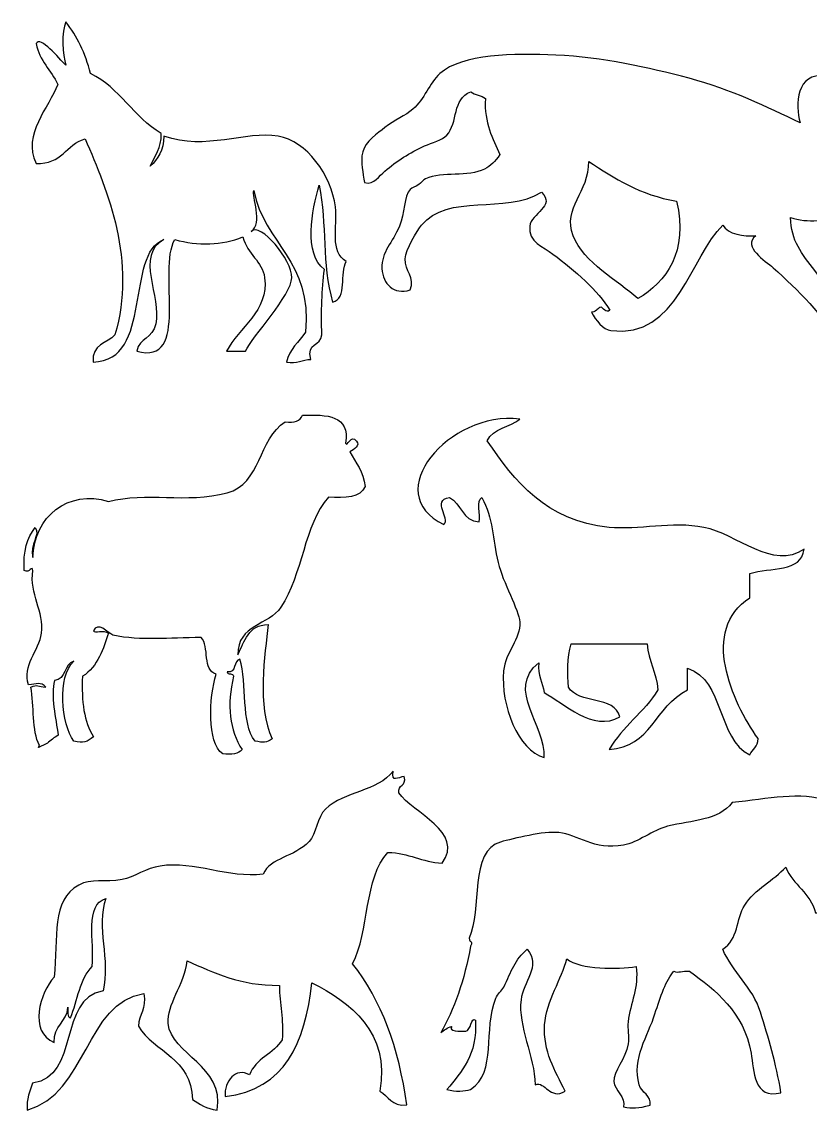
# Model space of a CAD drawing. Header units: centimetres. Extents: x -64 to 65, y -66 to 66.
# Drawn here: x -63.97 to -52.28, y -27.58 to -11.45 of the extents above; entities that cross this region are included whole.
import ezdxf

# ---------------------------------------------------------------- set-up
doc = ezdxf.new("R2010")
doc.units = ezdxf.units.CM
doc.header["$MEASUREMENT"] = 0
doc.layers.add('Layer 1', color=7, linetype='Continuous')

msp = doc.modelspace()

# ---------------------------------------------------------------- linework, layer by layer
at = {"layer": 'Layer 1'}
for points, knots in [([(-62.06199, -13.58823), (-61.94817, -13.48684), (-61.86564, -13.35413), (-61.86022, -13.14436), (-61.86022, -13.14436), (-61.24088, -13.36817), (-60.65393, -13.06287), (-60.16535, -13.14436), (-60.16535, -13.14436), (-59.74509, -13.21445), (-59.37554, -13.72337), (-59.31794, -14.19354), (-59.31794, -14.19354), (-59.28172, -14.48913), (-59.40589, -14.86302), (-59.15652, -15.00063), (-59.15652, -15.00063), (-59.25338, -15.17282), (-59.13935, -15.55583), (-59.35826, -15.60592), (-59.35826, -15.60592), (-59.52336, -15.03577), (-59.43864, -14.45657), (-59.56, -13.87073), (-59.56, -13.87073), (-59.66573, -14.24379), (-59.79257, -14.89059), (-59.4793, -15.12171), (-59.4793, -15.12171), (-59.52354, -15.41373), (-59.52603, -15.74753), (-59.51965, -16.09019), (-59.51965, -16.09019), (-59.52841, -16.25627), (-59.7568, -16.20277), (-59.68107, -16.45338), (-59.68107, -16.45338), (-59.81392, -16.45505), (-59.88199, -16.52148), (-60.04426, -16.4937), (-60.04426, -16.4937), (-59.99976, -16.29608), (-59.85604, -16.19768), (-59.76176, -16.04983), (-59.76176, -16.04983), (-59.65294, -14.98594), (-60.3717, -14.74964), (-60.5285, -13.95142), (-60.5285, -13.95142), (-60.56231, -14.01876), (-60.3851, -14.44841), (-60.56882, -14.55671), (-60.56882, -14.55671), (-60.42933, -14.4137), (-59.95758, -14.97949), (-59.96353, -15.24275), (-59.96353, -15.24275), (-59.96938, -15.50154), (-60.55059, -16.11124), (-60.64954, -16.3323), (-60.64954, -16.3323), (-60.74371, -16.3323), (-60.83784, -16.3323), (-60.93201, -16.3323), (-60.93201, -16.3323), (-60.7513, -15.98128), (-60.30328, -15.73566), (-60.36705, -15.24275), (-60.36705, -15.24275), (-60.39957, -14.99132), (-60.62195, -14.90591), (-60.68989, -14.63744), (-60.68989, -14.63744), (-60.99374, -14.76767), (-61.36188, -14.76947), (-61.69872, -14.67779), (-61.69872, -14.67779), (-61.96127, -15.13232), (-61.45742, -16.55448), (-62.26368, -16.33228), (-62.26368, -16.33228), (-62.21748, -16.12477), (-62.0319, -16.1525), (-61.98121, -15.92871), (-61.98121, -15.92871), (-61.8904, -15.52818), (-62.30019, -14.90676), (-61.86014, -14.67779), (-61.86014, -14.67779), (-62.44003, -14.8916), (-62.00902, -16.46579), (-62.90935, -16.4937), (-62.90935, -16.4937), (-62.93668, -16.22425), (-62.69758, -16.22123), (-62.58651, -16.09018), (-62.58651, -16.09018), (-62.26927, -15.00695), (-62.68361, -13.96457), (-63.0304, -13.18471), (-63.0304, -13.18471), (-63.31422, -13.26411), (-63.37089, -13.5706), (-63.75676, -13.5479), (-63.75676, -13.5479), (-63.96504, -13.11621), (-63.56499, -12.72486), (-63.43394, -12.37765), (-63.43394, -12.37765), (-63.53366, -12.16799), (-63.70413, -12.02909), (-63.75676, -11.77234), (-63.75676, -11.77234), (-63.6908, -11.65193), (-63.42024, -11.99136), (-63.31289, -12.09516), (-63.31289, -12.09516), (-63.36329, -11.94377), (-63.38742, -11.59647), (-63.31289, -11.44952), (-63.31289, -11.44952), (-63.15229, -11.66555), (-63.02227, -11.91217), (-62.9497, -12.21626), (-62.9497, -12.21626), (-62.51401, -12.42626), (-62.30954, -12.86743), (-61.90049, -13.10404), (-61.90049, -13.10404), (-61.89409, -13.32569), (-61.99809, -13.43692), (-62.06199, -13.58823)], [0, 0, 0, 0, 0.02941176, 0.02941176, 0.02941176, 0.02941176, 0.05882353, 0.05882353, 0.05882353, 0.05882353, 0.08823529, 0.08823529, 0.08823529, 0.08823529, 0.11764706, 0.11764706, 0.11764706, 0.11764706, 0.14705882, 0.14705882, 0.14705882, 0.14705882, 0.17647059, 0.17647059, 0.17647059, 0.17647059, 0.20588235, 0.20588235, 0.20588235, 0.20588235, 0.23529412, 0.23529412, 0.23529412, 0.23529412, 0.26470588, 0.26470588, 0.26470588, 0.26470588, 0.29411765, 0.29411765, 0.29411765, 0.29411765, 0.32352941, 0.32352941, 0.32352941, 0.32352941, 0.35294118, 0.35294118, 0.35294118, 0.35294118, 0.38235294, 0.38235294, 0.38235294, 0.38235294, 0.41176471, 0.41176471, 0.41176471, 0.41176471, 0.44117647, 0.44117647, 0.44117647, 0.44117647, 0.47058824, 0.47058824, 0.47058824, 0.47058824, 0.5, 0.5, 0.5, 0.5, 0.52941176, 0.52941176, 0.52941176, 0.52941176, 0.55882353, 0.55882353, 0.55882353, 0.55882353, 0.58823529, 0.58823529, 0.58823529, 0.58823529, 0.61764706, 0.61764706, 0.61764706, 0.61764706, 0.64705882, 0.64705882, 0.64705882, 0.64705882, 0.67647059, 0.67647059, 0.67647059, 0.67647059, 0.70588235, 0.70588235, 0.70588235, 0.70588235, 0.73529412, 0.73529412, 0.73529412, 0.73529412, 0.76470588, 0.76470588, 0.76470588, 0.76470588, 0.79411765, 0.79411765, 0.79411765, 0.79411765, 0.82352941, 0.82352941, 0.82352941, 0.82352941, 0.85294118, 0.85294118, 0.85294118, 0.85294118, 0.88235294, 0.88235294, 0.88235294, 0.88235294, 0.91176471, 0.91176471, 0.91176471, 0.91176471, 0.94117647, 0.94117647, 0.94117647, 0.94117647, 1, 1, 1, 1]), ([(-53.57085, -14.46406), (-54.04665, -14.91425), (-54.24641, -16.15655), (-55.2322, -16.02515), (-55.2322, -16.02515), (-55.34682, -16.00988), (-55.45805, -15.8763), (-55.51866, -15.75305), (-55.51866, -15.75305), (-55.41984, -15.74098), (-55.43844, -15.68405), (-55.37544, -15.68143), (-55.37544, -15.68143), (-55.35599, -15.68064), (-55.29816, -15.77472), (-55.24651, -15.7244), (-55.24651, -15.7244), (-55.42651, -15.43039), (-55.76411, -15.1402), (-56.09154, -14.89371), (-56.09154, -14.89371), (-56.23349, -14.78684), (-56.46061, -14.71297), (-56.43526, -14.47839), (-56.43526, -14.47839), (-56.41497, -14.2903), (-56.04272, -14.18039), (-56.26339, -13.97714), (-56.26339, -13.97714), (-56.78824, -14.30708), (-57.66404, -13.98352), (-58.03933, -14.46405), (-58.03933, -14.46405), (-58.10786, -14.55176), (-58.27616, -14.81817), (-58.2828, -14.96533), (-58.2828, -14.96533), (-58.2909, -15.14469), (-58.12953, -15.23589), (-58.2112, -15.42361), (-58.2112, -15.42361), (-58.44774, -15.49944), (-58.61596, -15.33595), (-58.62652, -15.10854), (-58.62652, -15.10854), (-58.63845, -14.852), (-58.46946, -14.72693), (-58.36874, -14.47838), (-58.36874, -14.47838), (-58.29479, -14.296), (-58.29577, -14.02679), (-58.21121, -13.93413), (-58.21121, -13.93413), (-58.17999, -13.89997), (-58.13787, -13.89767), (-58.0823, -13.86253), (-58.0823, -13.86253), (-58.0469, -13.84012), (-58.00824, -13.78823), (-57.98205, -13.77659), (-57.98205, -13.77659), (-57.72757, -13.66324), (-57.34824, -13.75852), (-57.1084, -13.63337), (-57.1084, -13.63337), (-57.01005, -13.58207), (-56.95174, -13.52603), (-56.87924, -13.41855), (-56.87924, -13.41855), (-56.98486, -13.17566), (-57.11199, -12.95429), (-57.09408, -12.58786), (-57.09408, -12.58786), (-57.15142, -12.54021), (-57.24799, -12.53174), (-57.3089, -12.48764), (-57.3089, -12.48764), (-57.58772, -12.59128), (-57.49421, -12.94444), (-57.66696, -13.13211), (-57.66696, -13.13211), (-57.72914, -13.19971), (-57.88823, -13.24144), (-57.99634, -13.28964), (-57.99634, -13.28964), (-58.21499, -13.38719), (-58.41012, -13.51768), (-58.58356, -13.66201), (-58.58356, -13.66201), (-58.67175, -13.73541), (-58.73858, -13.86762), (-58.88431, -13.83388), (-58.88431, -13.83388), (-58.90638, -13.69183), (-58.95038, -13.53847), (-58.91294, -13.3756), (-58.91294, -13.3756), (-58.87981, -13.23145), (-58.68146, -13.09525), (-58.58356, -13.01754), (-58.58356, -13.01754), (-58.44426, -12.90694), (-58.27635, -12.839), (-58.16822, -12.74542), (-58.16822, -12.74542), (-57.99558, -12.59604), (-57.92755, -12.35902), (-57.76722, -12.21551), (-57.76722, -12.21551), (-57.44393, -11.92621), (-56.6665, -11.91621), (-56.04857, -11.94341), (-56.04857, -11.94341), (-55.35041, -11.9741), (-54.68213, -12.12703), (-54.07213, -12.2871), (-54.07213, -12.2871), (-53.44538, -12.45162), (-52.91423, -12.71258), (-52.42513, -12.94591), (-52.42513, -12.94591), (-52.50236, -12.685), (-52.48172, -12.18523), (-52.05276, -12.25847), (-52.05276, -12.25847), (-51.83257, -12.40584), (-51.80918, -12.75007), (-51.70904, -13.01753), (-51.70904, -13.01753), (-51.66631, -12.77081), (-51.77151, -12.3747), (-51.53717, -12.25847), (-51.53717, -12.25847), (-51.10077, -12.17452), (-51.09365, -12.6572), (-51.17911, -12.98888), (-51.17911, -12.98888), (-51.2025, -13.07961), (-51.26806, -13.16684), (-51.26507, -13.23235), (-51.26507, -13.23235), (-51.26018, -13.33837), (-51.13984, -13.3639), (-51.0932, -13.47582), (-51.0932, -13.47582), (-51.06674, -13.53932), (-51.08423, -13.63047), (-51.06457, -13.69066), (-51.06457, -13.69066), (-51.01462, -13.84346), (-50.8565, -13.88793), (-50.83539, -14.00573), (-50.83539, -14.00573), (-50.78454, -14.28981), (-51.10029, -14.4579), (-51.35101, -14.44967), (-51.35101, -14.44967), (-51.56276, -14.44279), (-51.70492, -14.32254), (-51.85226, -14.26351), (-51.85226, -14.26351), (-52.0058, -14.41985), (-52.32023, -14.43102), (-52.56838, -14.34945), (-52.56838, -14.34945), (-52.56386, -14.6968), (-52.39619, -14.89095), (-52.21032, -15.13714), (-52.21032, -15.13714), (-51.92036, -15.52124), (-51.63543, -15.93354), (-51.36532, -16.31157), (-51.36532, -16.31157), (-50.98593, -16.23426), (-50.58975, -16.54843), (-50.94998, -16.74123), (-50.94998, -16.74123), (-51.24713, -16.72924), (-51.38535, -16.74059), (-51.52288, -16.61232), (-51.52288, -16.61232), (-51.65956, -16.48484), (-51.6361, -16.22484), (-51.8666, -16.19698), (-51.8666, -16.19698), (-52.06919, -15.8059), (-52.45826, -15.42919), (-52.82619, -15.09417), (-52.82619, -15.09417), (-52.93753, -14.99278), (-53.29135, -14.78416), (-53.084, -14.62157), (-53.084, -14.62157), (-53.25893, -14.63614), (-53.49954, -14.60016), (-53.57085, -14.46406)], [0, 0, 0, 0, 0.02, 0.02, 0.02, 0.02, 0.04, 0.04, 0.04, 0.04, 0.06, 0.06, 0.06, 0.06, 0.08, 0.08, 0.08, 0.08, 0.1, 0.1, 0.1, 0.1, 0.12, 0.12, 0.12, 0.12, 0.14, 0.14, 0.14, 0.14, 0.16, 0.16, 0.16, 0.16, 0.18, 0.18, 0.18, 0.18, 0.2, 0.2, 0.2, 0.2, 0.22, 0.22, 0.22, 0.22, 0.24, 0.24, 0.24, 0.24, 0.26, 0.26, 0.26, 0.26, 0.28, 0.28, 0.28, 0.28, 0.3, 0.3, 0.3, 0.3, 0.32, 0.32, 0.32, 0.32, 0.34, 0.34, 0.34, 0.34, 0.36, 0.36, 0.36, 0.36, 0.38, 0.38, 0.38, 0.38, 0.4, 0.4, 0.4, 0.4, 0.42, 0.42, 0.42, 0.42, 0.44, 0.44, 0.44, 0.44, 0.46, 0.46, 0.46, 0.46, 0.48, 0.48, 0.48, 0.48, 0.5, 0.5, 0.5, 0.5, 0.52, 0.52, 0.52, 0.52, 0.54, 0.54, 0.54, 0.54, 0.56, 0.56, 0.56, 0.56, 0.58, 0.58, 0.58, 0.58, 0.6, 0.6, 0.6, 0.6, 0.62, 0.62, 0.62, 0.62, 0.64, 0.64, 0.64, 0.64, 0.66, 0.66, 0.66, 0.66, 0.68, 0.68, 0.68, 0.68, 0.7, 0.7, 0.7, 0.7, 0.72, 0.72, 0.72, 0.72, 0.74, 0.74, 0.74, 0.74, 0.76, 0.76, 0.76, 0.76, 0.78, 0.78, 0.78, 0.78, 0.8, 0.8, 0.8, 0.8, 0.82, 0.82, 0.82, 0.82, 0.84, 0.84, 0.84, 0.84, 0.86, 0.86, 0.86, 0.86, 0.88, 0.88, 0.88, 0.88, 0.9, 0.9, 0.9, 0.9, 0.92, 0.92, 0.92, 0.92, 0.94, 0.94, 0.94, 0.94, 0.96, 0.96, 0.96, 0.96, 1, 1, 1, 1]), ([(-55.79076, -14.62162), (-55.63201, -15.02696), (-55.13462, -15.28072), (-54.83117, -15.55256), (-54.83117, -15.55256), (-54.41474, -15.30938), (-54.07817, -14.85483), (-54.25829, -14.10603), (-54.25829, -14.10603), (-54.80278, -14.02036), (-55.18005, -13.76747), (-55.56157, -13.51887), (-55.56157, -13.51887), (-55.54917, -13.97423), (-55.95445, -14.20363), (-55.79076, -14.62162)], [0, 0, 0, 0, 0.2, 0.2, 0.2, 0.2, 0.4, 0.4, 0.4, 0.4, 0.6, 0.6, 0.6, 0.6, 1, 1, 1, 1]), ([(-56.58305, -17.33688), (-56.73085, -17.45674), (-56.97688, -17.47838), (-57.06486, -17.65808), (-57.06486, -17.65808), (-56.66177, -18.26181), (-56.19631, -18.84601), (-55.2581, -18.94287), (-55.2581, -18.94287), (-54.82559, -18.98753), (-54.32933, -18.85), (-53.85284, -18.94287), (-53.85284, -18.94287), (-53.36688, -19.03759), (-52.82398, -19.59147), (-52.36731, -19.2641), (-52.36731, -19.2641), (-52.40147, -19.61803), (-52.87801, -19.52964), (-53.17032, -19.62547), (-53.17032, -19.62547), (-53.17032, -19.74588), (-53.17032, -19.86635), (-53.17032, -19.98679), (-53.17032, -19.98679), (-53.91187, -20.46719), (-53.4398, -21.51878), (-53.04988, -22.07456), (-53.04988, -22.07456), (-53.04808, -22.19682), (-53.13463, -22.23072), (-53.17032, -22.31549), (-53.17032, -22.31549), (-53.66504, -22.07408), (-53.54275, -21.21575), (-54.09377, -21.03067), (-54.09377, -21.03067), (-54.09377, -21.13775), (-54.09377, -21.24482), (-54.09377, -21.35187), (-54.09377, -21.35187), (-54.58796, -21.59992), (-54.63341, -22.20235), (-55.25812, -22.23516), (-55.25812, -22.23516), (-55.06317, -21.89483), (-54.73813, -21.68448), (-54.53544, -21.35187), (-54.53544, -21.35187), (-54.5588, -21.09422), (-54.67263, -20.92695), (-54.69602, -20.66932), (-54.69602, -20.66932), (-55.07075, -20.66932), (-55.44551, -20.66932), (-55.82023, -20.66932), (-55.82023, -20.66932), (-55.88881, -20.8744), (-55.87373, -21.12065), (-55.86039, -21.3117), (-55.86039, -21.3117), (-55.71487, -21.56768), (-55.17832, -21.43264), (-55.09752, -21.75334), (-55.09752, -21.75334), (-55.49963, -21.97726), (-55.93241, -21.54744), (-56.22171, -21.392), (-56.22171, -21.392), (-56.24362, -21.23992), (-56.31884, -21.14117), (-56.30201, -20.95036), (-56.30201, -20.95036), (-56.79853, -21.35044), (-56.1876, -21.8791), (-56.22171, -22.35562), (-56.22171, -22.35562), (-56.60671, -22.24307), (-56.86994, -21.58666), (-56.82398, -21.07083), (-56.82398, -21.07083), (-56.79953, -20.79651), (-56.56524, -20.59514), (-56.58308, -20.34809), (-56.58308, -20.34809), (-56.59652, -20.16227), (-56.83626, -19.75624), (-56.90428, -19.4648), (-56.90428, -19.4648), (-56.98712, -19.10978), (-56.97484, -18.80519), (-57.14518, -18.50119), (-57.14518, -18.50119), (-57.2363, -18.54389), (-57.16047, -18.75355), (-57.18534, -18.86256), (-57.18534, -18.86256), (-57.43971, -18.84922), (-57.44781, -18.58967), (-57.62698, -18.50119), (-57.62698, -18.50119), (-57.89654, -18.54366), (-57.60928, -18.80824), (-57.70728, -18.90272), (-57.70728, -18.90272), (-58.68101, -18.44175), (-57.62974, -17.21617), (-56.58305, -17.33688)], [0, 0, 0, 0, 0.03571429, 0.03571429, 0.03571429, 0.03571429, 0.07142857, 0.07142857, 0.07142857, 0.07142857, 0.10714286, 0.10714286, 0.10714286, 0.10714286, 0.14285714, 0.14285714, 0.14285714, 0.14285714, 0.17857143, 0.17857143, 0.17857143, 0.17857143, 0.21428571, 0.21428571, 0.21428571, 0.21428571, 0.25, 0.25, 0.25, 0.25, 0.28571429, 0.28571429, 0.28571429, 0.28571429, 0.32142857, 0.32142857, 0.32142857, 0.32142857, 0.35714286, 0.35714286, 0.35714286, 0.35714286, 0.39285714, 0.39285714, 0.39285714, 0.39285714, 0.42857143, 0.42857143, 0.42857143, 0.42857143, 0.46428571, 0.46428571, 0.46428571, 0.46428571, 0.5, 0.5, 0.5, 0.5, 0.53571429, 0.53571429, 0.53571429, 0.53571429, 0.57142857, 0.57142857, 0.57142857, 0.57142857, 0.60714286, 0.60714286, 0.60714286, 0.60714286, 0.64285714, 0.64285714, 0.64285714, 0.64285714, 0.67857143, 0.67857143, 0.67857143, 0.67857143, 0.71428571, 0.71428571, 0.71428571, 0.71428571, 0.75, 0.75, 0.75, 0.75, 0.78571429, 0.78571429, 0.78571429, 0.78571429, 0.82142857, 0.82142857, 0.82142857, 0.82142857, 0.85714286, 0.85714286, 0.85714286, 0.85714286, 0.89285714, 0.89285714, 0.89285714, 0.89285714, 0.92857143, 0.92857143, 0.92857143, 0.92857143, 1, 1, 1, 1]), ([(-59.10167, -17.8244), (-59.04785, -17.78471), (-58.93834, -17.73137), (-59.00576, -17.66451), (-59.00576, -17.66451), (-59.08799, -17.54214), (-59.14131, -17.77246), (-59.16565, -17.6965), (-59.16565, -17.6965), (-59.09985, -17.27896), (-59.44079, -17.26817), (-59.8052, -17.28076), (-59.8052, -17.28076), (-59.84322, -17.36003), (-59.92114, -17.39932), (-60.06103, -17.37672), (-60.06103, -17.37672), (-60.4615, -17.63289), (-60.41806, -18.29882), (-60.92442, -18.43196), (-60.92442, -18.43196), (-61.53365, -18.59219), (-62.12341, -18.41018), (-62.68324, -18.55986), (-62.68324, -18.55986), (-63.27511, -18.37439), (-63.79184, -18.78563), (-63.80245, -19.39134), (-63.80245, -19.39134), (-63.86468, -19.18944), (-63.68225, -19.06535), (-63.77049, -18.94364), (-63.77049, -18.94364), (-63.88394, -19.0967), (-63.95231, -19.2948), (-63.93038, -19.58322), (-63.93038, -19.58322), (-63.85749, -19.62711), (-63.81018, -19.50078), (-63.80245, -19.58322), (-63.80245, -19.58322), (-63.86177, -19.93038), (-63.63166, -20.18983), (-63.67455, -20.51058), (-63.67455, -20.51058), (-63.70961, -20.77257), (-63.96848, -20.98881), (-63.8664, -21.27803), (-63.8664, -21.27803), (-63.75316, -21.26411), (-63.68442, -21.22884), (-63.6106, -21.31002), (-63.6106, -21.31002), (-63.72755, -21.30303), (-63.73326, -21.26607), (-63.83444, -21.31002), (-63.83444, -21.31002), (-63.78158, -21.58762), (-63.821, -21.95748), (-63.70651, -22.17343), (-63.70651, -22.17343), (-63.71143, -22.18383), (-63.71638, -22.19415), (-63.72135, -22.20449), (-63.72135, -22.20449), (-63.71735, -22.20393), (-63.71339, -22.20327), (-63.70947, -22.20245), (-63.70947, -22.20245), (-63.66814, -22.18266), (-63.628, -22.16226), (-63.58874, -22.14062), (-63.58874, -22.14062), (-63.53789, -22.10199), (-63.48833, -22.05508), (-63.42846, -22.02476), (-63.42846, -22.02476), (-63.46331, -21.77237), (-63.54152, -21.43069), (-63.48265, -21.21408), (-63.48265, -21.21408), (-63.30792, -21.19699), (-63.34798, -20.96505), (-63.19486, -20.92629), (-63.19486, -20.92629), (-63.44807, -21.15418), (-63.3851, -21.86244), (-63.19486, -22.10951), (-63.19486, -22.10951), (-63.05487, -22.1543), (-62.99753, -22.11888), (-62.90707, -22.04553), (-62.90707, -22.04553), (-63.04296, -21.82966), (-63.08849, -21.52348), (-63.06696, -21.1501), (-63.06696, -21.1501), (-62.83645, -21.00789), (-62.75727, -20.72912), (-62.68323, -20.51058), (-62.68323, -20.51058), (-62.753, -20.45399), (-62.89005, -20.51439), (-62.90707, -20.47859), (-62.90707, -20.47859), (-62.84402, -20.32966), (-62.68913, -20.50121), (-62.61926, -20.54254), (-62.61926, -20.54254), (-62.18608, -20.62705), (-61.79844, -20.5794), (-61.30814, -20.57453), (-61.30814, -20.57453), (-61.18125, -20.70341), (-61.29211, -21.07007), (-61.0843, -21.11817), (-61.0843, -21.11817), (-61.19341, -21.46636), (-61.2249, -22.13031), (-60.98836, -22.30136), (-60.98836, -22.30136), (-60.86091, -22.31157), (-60.75209, -22.30313), (-60.70057, -22.23741), (-60.70057, -22.23741), (-60.88996, -21.95984), (-60.92809, -21.56542), (-60.82847, -21.1501), (-60.82847, -21.1501), (-60.82897, -21.09734), (-60.91721, -21.13221), (-60.92438, -21.08618), (-60.92438, -21.08618), (-60.77717, -21.10549), (-60.83426, -20.92052), (-60.73253, -20.89433), (-60.73253, -20.89433), (-60.62064, -21.26205), (-60.72256, -21.84363), (-60.50869, -22.10951), (-60.50869, -22.10951), (-60.38407, -22.1348), (-60.34288, -22.14256), (-60.25286, -22.0775), (-60.25286, -22.0775), (-60.48683, -21.59958), (-60.35885, -20.82332), (-60.31681, -20.38268), (-60.31681, -20.38268), (-60.60976, -20.38818), (-60.66386, -20.63255), (-60.76451, -20.83036), (-60.76451, -20.83036), (-60.76914, -20.37996), (-60.30567, -20.39822), (-60.12496, -20.12683), (-60.12496, -20.12683), (-59.80466, -19.64576), (-59.78132, -18.90377), (-59.42146, -18.49596), (-59.42146, -18.49596), (-59.17299, -18.50988), (-58.94135, -18.50707), (-58.87785, -18.33605), (-58.87785, -18.33605), (-58.89786, -18.11094), (-59.02084, -17.98873), (-59.10167, -17.8244)], [0, 0, 0, 0, 0.02325581, 0.02325581, 0.02325581, 0.02325581, 0.04651163, 0.04651163, 0.04651163, 0.04651163, 0.06976744, 0.06976744, 0.06976744, 0.06976744, 0.09302326, 0.09302326, 0.09302326, 0.09302326, 0.11627907, 0.11627907, 0.11627907, 0.11627907, 0.13953488, 0.13953488, 0.13953488, 0.13953488, 0.1627907, 0.1627907, 0.1627907, 0.1627907, 0.18604651, 0.18604651, 0.18604651, 0.18604651, 0.20930233, 0.20930233, 0.20930233, 0.20930233, 0.23255814, 0.23255814, 0.23255814, 0.23255814, 0.25581395, 0.25581395, 0.25581395, 0.25581395, 0.27906977, 0.27906977, 0.27906977, 0.27906977, 0.30232558, 0.30232558, 0.30232558, 0.30232558, 0.3255814, 0.3255814, 0.3255814, 0.3255814, 0.34883721, 0.34883721, 0.34883721, 0.34883721, 0.37209302, 0.37209302, 0.37209302, 0.37209302, 0.39534884, 0.39534884, 0.39534884, 0.39534884, 0.41860465, 0.41860465, 0.41860465, 0.41860465, 0.44186047, 0.44186047, 0.44186047, 0.44186047, 0.46511628, 0.46511628, 0.46511628, 0.46511628, 0.48837209, 0.48837209, 0.48837209, 0.48837209, 0.51162791, 0.51162791, 0.51162791, 0.51162791, 0.53488372, 0.53488372, 0.53488372, 0.53488372, 0.55813953, 0.55813953, 0.55813953, 0.55813953, 0.58139535, 0.58139535, 0.58139535, 0.58139535, 0.60465116, 0.60465116, 0.60465116, 0.60465116, 0.62790698, 0.62790698, 0.62790698, 0.62790698, 0.65116279, 0.65116279, 0.65116279, 0.65116279, 0.6744186, 0.6744186, 0.6744186, 0.6744186, 0.69767442, 0.69767442, 0.69767442, 0.69767442, 0.72093023, 0.72093023, 0.72093023, 0.72093023, 0.74418605, 0.74418605, 0.74418605, 0.74418605, 0.76744186, 0.76744186, 0.76744186, 0.76744186, 0.79069767, 0.79069767, 0.79069767, 0.79069767, 0.81395349, 0.81395349, 0.81395349, 0.81395349, 0.8372093, 0.8372093, 0.8372093, 0.8372093, 0.86046512, 0.86046512, 0.86046512, 0.86046512, 0.88372093, 0.88372093, 0.88372093, 0.88372093, 0.90697674, 0.90697674, 0.90697674, 0.90697674, 0.93023256, 0.93023256, 0.93023256, 0.93023256, 0.95348837, 0.95348837, 0.95348837, 0.95348837, 1, 1, 1, 1]), ([(-62.76224, -25.81188), (-62.65164, -25.35248), (-62.87014, -24.8665), (-62.72202, -24.44454), (-62.72202, -24.44454), (-63.03949, -24.52918), (-62.88683, -25.08406), (-62.9231, -25.44993), (-62.9231, -25.44993), (-63.10587, -25.62908), (-63.14305, -25.95388), (-63.24483, -26.21407), (-63.24483, -26.21407), (-63.29941, -26.20156), (-63.27822, -26.11334), (-63.28507, -26.05315), (-63.28507, -26.05315), (-63.29531, -26.28424), (-63.50216, -26.31866), (-63.48613, -26.57602), (-63.48613, -26.57602), (-63.87422, -26.4292), (-63.69803, -25.82143), (-63.48613, -25.61082), (-63.48613, -25.61082), (-63.43276, -25.01252), (-63.52955, -24.47076), (-63.12418, -24.24343), (-63.12418, -24.24343), (-62.94146, -24.14096), (-62.7318, -24.21295), (-62.48074, -24.16302), (-62.48074, -24.16302), (-62.30262, -24.12762), (-62.1136, -23.99062), (-61.91771, -23.96194), (-61.91771, -23.96194), (-61.40378, -23.88675), (-60.90817, -24.14839), (-60.38948, -24.08262), (-60.38948, -24.08262), (-60.27854, -23.83396), (-59.92966, -23.8324), (-59.7058, -23.60002), (-59.7058, -23.60002), (-59.59748, -23.48752), (-59.59089, -23.23704), (-59.46453, -23.11742), (-59.46453, -23.11742), (-59.18524, -22.85305), (-58.69599, -22.85977), (-58.45909, -22.55436), (-58.45909, -22.55436), (-58.48671, -22.73584), (-58.39162, -22.64659), (-58.29825, -22.63482), (-58.29825, -22.63482), (-58.25526, -22.78505), (-58.39808, -22.74944), (-58.37866, -22.87609), (-58.37866, -22.87609), (-58.16779, -23.18481), (-57.39692, -23.45151), (-57.73522, -23.92172), (-57.73522, -23.92172), (-58.03793, -23.90275), (-58.22422, -23.76731), (-58.53953, -23.76091), (-58.53953, -23.76091), (-58.89119, -24.13313), (-58.81319, -24.93505), (-59.06235, -25.40977), (-59.06235, -25.40977), (-58.63529, -25.94793), (-58.37697, -26.65477), (-58.25804, -27.50101), (-58.25804, -27.50101), (-58.49034, -27.53228), (-58.52797, -27.36882), (-58.66021, -27.29993), (-58.66021, -27.29993), (-58.49937, -26.42448), (-59.10474, -25.97794), (-59.66563, -25.69129), (-59.66563, -25.69129), (-59.76361, -26.58529), (-60.06811, -27.27278), (-60.95254, -27.38039), (-60.95254, -27.38039), (-60.97238, -27.14727), (-60.79337, -26.9397), (-60.59059, -27.05866), (-60.59059, -27.05866), (-60.50299, -26.81109), (-60.22978, -26.74918), (-60.10799, -26.53579), (-60.10799, -26.53579), (-60.08002, -26.22636), (-60.14821, -26.01297), (-60.14823, -25.73151), (-60.14823, -25.73151), (-60.72896, -25.7358), (-61.11475, -25.54516), (-61.5156, -25.36951), (-61.5156, -25.36951), (-61.56169, -25.72831), (-61.81992, -26.01665), (-61.79712, -26.29452), (-61.79712, -26.29452), (-61.75891, -26.75966), (-60.94685, -26.92084), (-61.07322, -27.58148), (-61.07322, -27.58148), (-61.22305, -27.55703), (-61.33661, -27.49631), (-61.4352, -27.42061), (-61.4352, -27.42061), (-61.4529, -26.80823), (-61.99757, -26.72282), (-62.23951, -26.33473), (-62.23951, -26.33473), (-62.22911, -26.15743), (-62.11611, -26.08282), (-62.15908, -25.85213), (-62.15908, -25.85213), (-63.01988, -25.98421), (-63.00535, -27.33777), (-63.8884, -27.58147), (-63.8884, -27.58147), (-63.89798, -27.411), (-63.85146, -27.29667), (-63.80794, -27.17928), (-63.80794, -27.17928), (-63.10061, -27.08219), (-63.44327, -25.9352), (-62.76224, -25.81188)], [0, 0, 0, 0, 0.02857143, 0.02857143, 0.02857143, 0.02857143, 0.05714286, 0.05714286, 0.05714286, 0.05714286, 0.08571429, 0.08571429, 0.08571429, 0.08571429, 0.11428571, 0.11428571, 0.11428571, 0.11428571, 0.14285714, 0.14285714, 0.14285714, 0.14285714, 0.17142857, 0.17142857, 0.17142857, 0.17142857, 0.2, 0.2, 0.2, 0.2, 0.22857143, 0.22857143, 0.22857143, 0.22857143, 0.25714286, 0.25714286, 0.25714286, 0.25714286, 0.28571429, 0.28571429, 0.28571429, 0.28571429, 0.31428571, 0.31428571, 0.31428571, 0.31428571, 0.34285714, 0.34285714, 0.34285714, 0.34285714, 0.37142857, 0.37142857, 0.37142857, 0.37142857, 0.4, 0.4, 0.4, 0.4, 0.42857143, 0.42857143, 0.42857143, 0.42857143, 0.45714286, 0.45714286, 0.45714286, 0.45714286, 0.48571429, 0.48571429, 0.48571429, 0.48571429, 0.51428571, 0.51428571, 0.51428571, 0.51428571, 0.54285714, 0.54285714, 0.54285714, 0.54285714, 0.57142857, 0.57142857, 0.57142857, 0.57142857, 0.6, 0.6, 0.6, 0.6, 0.62857143, 0.62857143, 0.62857143, 0.62857143, 0.65714286, 0.65714286, 0.65714286, 0.65714286, 0.68571429, 0.68571429, 0.68571429, 0.68571429, 0.71428571, 0.71428571, 0.71428571, 0.71428571, 0.74285714, 0.74285714, 0.74285714, 0.74285714, 0.77142857, 0.77142857, 0.77142857, 0.77142857, 0.8, 0.8, 0.8, 0.8, 0.82857143, 0.82857143, 0.82857143, 0.82857143, 0.85714286, 0.85714286, 0.85714286, 0.85714286, 0.88571429, 0.88571429, 0.88571429, 0.88571429, 0.91428571, 0.91428571, 0.91428571, 0.91428571, 0.94285714, 0.94285714, 0.94285714, 0.94285714, 1, 1, 1, 1]), ([(-51.82224, -22.9525), (-51.94884, -23.29066), (-51.65537, -23.50312), (-51.72879, -23.84026), (-51.72879, -23.84026), (-51.77948, -23.8442), (-51.73935, -23.75745), (-51.75215, -23.72345), (-51.75215, -23.72345), (-51.80284, -23.71953), (-51.76276, -23.80634), (-51.77551, -23.84026), (-51.77551, -23.84026), (-51.82351, -23.8338), (-51.82213, -23.77787), (-51.84555, -23.74684), (-51.84555, -23.74684), (-51.88595, -24.13977), (-51.59544, -24.67836), (-52.19599, -24.65796), (-52.19599, -24.65796), (-52.27219, -24.36025), (-52.53019, -24.2445), (-52.63993, -23.98044), (-52.63993, -23.98044), (-52.81662, -24.17287), (-53.09734, -24.30302), (-53.24736, -24.54117), (-53.24736, -24.54117), (-53.37592, -24.7454), (-53.34192, -25.05557), (-53.57441, -25.19533), (-53.57441, -25.19533), (-53.43484, -25.52661), (-53.12787, -25.75672), (-53.01368, -26.12979), (-53.01368, -26.12979), (-52.90009, -26.50108), (-52.7809, -26.88232), (-52.70996, -27.32129), (-52.70996, -27.32129), (-53.11842, -27.42919), (-53.10956, -26.99397), (-53.15388, -26.7373), (-53.15388, -26.7373), (-53.25966, -26.12545), (-53.68538, -25.79792), (-54.06505, -25.52241), (-54.06505, -25.52241), (-54.17808, -25.50749), (-54.23026, -25.55329), (-54.29868, -25.52241), (-54.29868, -25.52241), (-54.41282, -25.64708), (-54.4981, -25.89677), (-54.57903, -26.1532), (-54.57903, -26.1532), (-54.67939, -26.47102), (-54.92405, -26.82053), (-54.81266, -27.20455), (-54.81266, -27.20455), (-54.78099, -27.31358), (-54.62787, -27.36767), (-54.64909, -27.50824), (-54.64909, -27.50824), (-54.83753, -27.55409), (-54.90441, -27.55811), (-55.04628, -27.5316), (-55.04628, -27.5316), (-55.00911, -27.38719), (-55.17751, -27.28678), (-55.18643, -27.1578), (-55.18643, -27.1578), (-55.19707, -27.00524), (-55.01255, -26.82032), (-54.97619, -26.59709), (-54.97619, -26.59709), (-54.95833, -26.48721), (-54.98855, -26.37283), (-54.97619, -26.27001), (-54.97619, -26.27001), (-54.94357, -25.99794), (-54.81313, -25.75622), (-54.85938, -25.45232), (-54.85938, -25.45232), (-55.13026, -25.48981), (-55.68057, -25.50627), (-55.88734, -25.33553), (-55.88734, -25.33553), (-55.95237, -25.63083), (-56.18986, -25.95542), (-56.21442, -26.31676), (-56.21442, -26.31676), (-56.24135, -26.71186), (-56.05964, -26.99616), (-55.91073, -27.29802), (-55.91073, -27.29802), (-56.13507, -27.43764), (-56.20616, -27.14324), (-56.35462, -27.2046), (-56.35462, -27.2046), (-56.36248, -26.77235), (-56.61502, -26.34404), (-56.56483, -25.94296), (-56.56483, -25.94296), (-56.53268, -25.68592), (-56.26535, -25.44692), (-56.47135, -25.19535), (-56.47135, -25.19535), (-56.65531, -25.34174), (-56.70797, -25.52489), (-56.82179, -25.75608), (-56.82179, -25.75608), (-56.85137, -25.81603), (-56.91585, -25.86247), (-56.9386, -25.91959), (-56.9386, -25.91959), (-57.126, -26.38864), (-56.91693, -27.01375), (-57.31243, -27.2746), (-57.31243, -27.2746), (-57.39765, -27.29981), (-57.54008, -27.31132), (-57.66284, -27.2746), (-57.66284, -27.2746), (-57.44895, -27.00562), (-57.20837, -26.76348), (-57.24236, -26.24667), (-57.24236, -26.24667), (-57.30274, -26.19539), (-57.30777, -26.3983), (-57.38251, -26.41024), (-57.38251, -26.41024), (-57.47416, -26.4118), (-57.64953, -26.41397), (-57.5928, -26.34013), (-57.5928, -26.34013), (-57.66112, -26.35746), (-57.70763, -26.39662), (-57.75634, -26.43355), (-57.75634, -26.43355), (-57.55835, -26.0979), (-57.4014, -25.64612), (-57.31242, -25.14863), (-57.31242, -25.14863), (-57.27273, -25.06148), (-57.3262, -25.11169), (-57.33576, -25.03182), (-57.33576, -25.03182), (-57.14238, -24.61227), (-57.33491, -23.73118), (-56.86859, -23.60672), (-56.86859, -23.60672), (-56.6669, -23.55293), (-56.23261, -23.44228), (-56.00414, -23.46657), (-56.00414, -23.46657), (-55.72342, -23.49644), (-55.48458, -23.73248), (-55.04627, -23.65342), (-55.04627, -23.65342), (-54.82582, -23.61373), (-54.61669, -23.42897), (-54.39214, -23.37309), (-54.39214, -23.37309), (-54.02564, -23.28197), (-53.63673, -23.28837), (-53.43427, -23.02265), (-53.43427, -23.02265), (-52.89627, -22.96852), (-52.42967, -22.85054), (-52.00909, -22.99926), (-52.00909, -22.99926), (-51.92078, -23.0093), (-51.89572, -22.8859), (-51.82224, -22.9525)], [0, 0, 0, 0, 0.02222222, 0.02222222, 0.02222222, 0.02222222, 0.04444444, 0.04444444, 0.04444444, 0.04444444, 0.06666667, 0.06666667, 0.06666667, 0.06666667, 0.08888889, 0.08888889, 0.08888889, 0.08888889, 0.11111111, 0.11111111, 0.11111111, 0.11111111, 0.13333333, 0.13333333, 0.13333333, 0.13333333, 0.15555556, 0.15555556, 0.15555556, 0.15555556, 0.17777778, 0.17777778, 0.17777778, 0.17777778, 0.2, 0.2, 0.2, 0.2, 0.22222222, 0.22222222, 0.22222222, 0.22222222, 0.24444444, 0.24444444, 0.24444444, 0.24444444, 0.26666667, 0.26666667, 0.26666667, 0.26666667, 0.28888889, 0.28888889, 0.28888889, 0.28888889, 0.31111111, 0.31111111, 0.31111111, 0.31111111, 0.33333333, 0.33333333, 0.33333333, 0.33333333, 0.35555556, 0.35555556, 0.35555556, 0.35555556, 0.37777778, 0.37777778, 0.37777778, 0.37777778, 0.4, 0.4, 0.4, 0.4, 0.42222222, 0.42222222, 0.42222222, 0.42222222, 0.44444444, 0.44444444, 0.44444444, 0.44444444, 0.46666667, 0.46666667, 0.46666667, 0.46666667, 0.48888889, 0.48888889, 0.48888889, 0.48888889, 0.51111111, 0.51111111, 0.51111111, 0.51111111, 0.53333333, 0.53333333, 0.53333333, 0.53333333, 0.55555556, 0.55555556, 0.55555556, 0.55555556, 0.57777778, 0.57777778, 0.57777778, 0.57777778, 0.6, 0.6, 0.6, 0.6, 0.62222222, 0.62222222, 0.62222222, 0.62222222, 0.64444444, 0.64444444, 0.64444444, 0.64444444, 0.66666667, 0.66666667, 0.66666667, 0.66666667, 0.68888889, 0.68888889, 0.68888889, 0.68888889, 0.71111111, 0.71111111, 0.71111111, 0.71111111, 0.73333333, 0.73333333, 0.73333333, 0.73333333, 0.75555556, 0.75555556, 0.75555556, 0.75555556, 0.77777778, 0.77777778, 0.77777778, 0.77777778, 0.8, 0.8, 0.8, 0.8, 0.82222222, 0.82222222, 0.82222222, 0.82222222, 0.84444444, 0.84444444, 0.84444444, 0.84444444, 0.86666667, 0.86666667, 0.86666667, 0.86666667, 0.88888889, 0.88888889, 0.88888889, 0.88888889, 0.91111111, 0.91111111, 0.91111111, 0.91111111, 0.93333333, 0.93333333, 0.93333333, 0.93333333, 0.95555556, 0.95555556, 0.95555556, 0.95555556, 1, 1, 1, 1])]:
    msp.add_open_spline(points, degree=3, knots=knots, dxfattribs=at)

doc.saveas('drawing.dxf')
